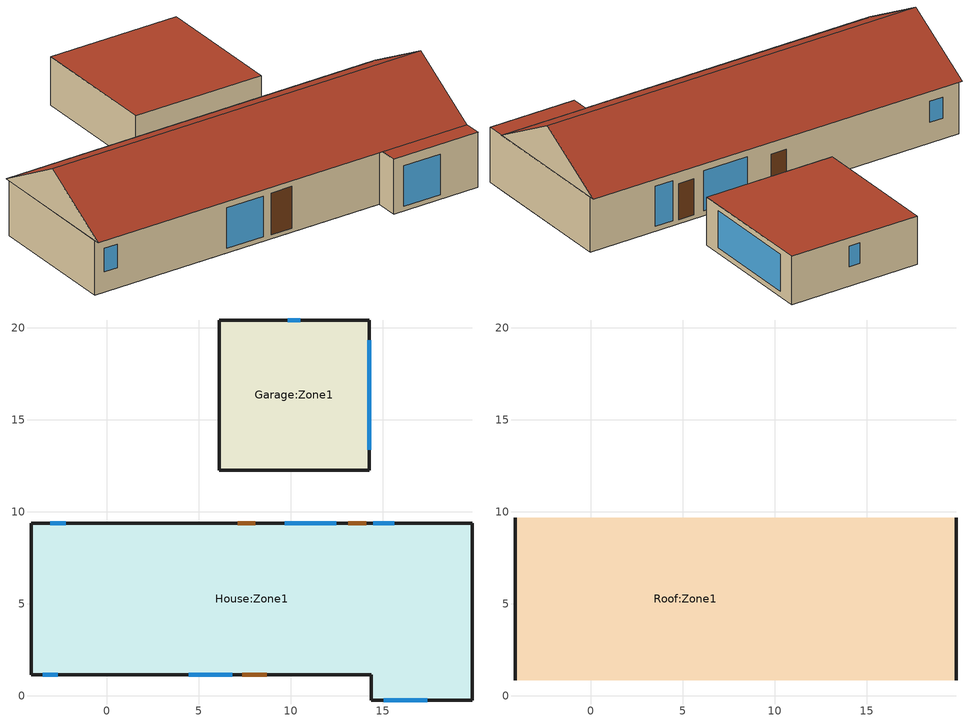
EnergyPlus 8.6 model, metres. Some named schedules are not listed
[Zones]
House:Zone1
 floor outside (Floors Mass Concrete with Pinned Boards R-10 (1.8) U-0.074 (0.42)): 19.87,-0.22 14.39,-0.22 14.39,1.15 19.87,1.15 z0.3; 19.87,1.15 -4.1,1.15 -4.1,9.37 19.87,9.38 z0.3
 wall outside (Brickwork single leaf construction with insulation & plaster): 19.87,-0.22 19.87,9.38 z0.3:3.66
 wall outside (Brickwork single leaf construction light plaster): 19.87,9.38 -4.1,9.37 -4.1,1.15 14.39,1.15 14.39,-0.22 19.87,-0.22 z0.3:3.66
 window x2 (1001): -2.22,9.37 -3.06,9.37 z1.56:2.86; -3.48,1.15 -2.65,1.15 z1.56:3.01; 4.47,1.15 6.83,1.15 z0.6:3.07
 window (1001): 12.49,9.38 9.67,9.38 / 15.63,9.38 14.49,9.38 z0.6:3.04; 15.06,-0.22 17.42,-0.22 z0.6:3.07
 door (Project external door): 14.11,9.38 13.14,9.38 / 8.09,9.38 7.11,9.38 z0.56:2.74; 7.36,1.15 8.7,1.15 z0.56:3.11
 roof outside (Copy of Roof Attic & Other Wood Joists R-38 (6.7) U-0.028 (0.16)): 14.39,-0.22 19.87,-0.22 19.87,0.85 14.39,0.85 z3.66
Garage:Zone1
 floor outside (Floors Wood-Joist 5.5 in. (140mm) R-13 (2.29) U-0.066 (0.38)): 14.26,12.27 6.11,12.27 6.11,20.43 14.26,20.43 z0.3
 wall outside (Copy of Brickwork single leaf construction with insulation & plaster): 14.26,12.27 14.26,20.43 6.11,20.43 6.11,12.27 14.26,12.27 z0.3:3.25
 window (1002): 14.26,13.38 14.26,19.32 z0.64:2.91; 10.53,20.43 9.84,20.43 z1.51:2.76
 roof outside (Copy of Roof Attic & Other Wood Joists R-38 (6.7) U-0.028 (0.16)): 6.11,12.27 14.26,12.27 14.26,20.43 6.11,20.43 z3.25
Roof:Zone1
 floor outside (External floor -): 19.87,9.38 -4.1,9.37 -4.1,9.67 19.87,9.68 z3.66; 14.39,0.85 -4.1,0.85 -4.1,1.15 14.39,1.15 z3.66
 floor to House:Zone1 (Copy of Roof Attic & Other Wood Joists R-38 (6.7) U-0.028 (0.16)_Rev): 14.39,1.15 -4.1,1.15 -4.1,9.37 14.39,9.38 z3.66; 19.87,0.85 14.39,0.85 14.39,9.38 19.87,9.38 z3.66
 wall outside (Copy of Brickwork single leaf construction with insulation & plaster): -4.1,9.67,3.66 -4.1,0.85,3.66 -4.1,5.26,6.2; 19.87,0.85,3.66 19.87,9.68,3.66 19.87,5.26,6.21
 roof outside (Pitched roof - Uninsulated - Medium weight (data modified when loaded to file)): 19.87,9.68,3.66 -4.1,9.67,3.66 -4.1,5.26,6.2 19.87,5.26,6.21; -4.1,0.85,3.66 19.87,0.85,3.66 19.87,5.26,6.21 -4.1,5.26,6.2
[Building]
Building: North Axis=0; Terrain=Suburbs; Loads Convergence Tolerance Value=0.04; Temperature Convergence Tolerance Value=0.4; Solar Distribution=FullExterior; Maximum Number of Warmup Days=25; Minimum Number of Warmup Days=6
[Site:Location]
Untitled (01-01:31-12)  (01-01:31-12): Latitude=37.57; Longitude=126.97; Time Zone=9; Elevation=86
[SizingPeriod:DesignDay] Day of Month=15; Humidity Condition Type=WetBulb; Barometric Pressure=100296.1; Wind Direction=0; Rain Indicator=No; Snow Indicator=No; Daylight Saving Time Indicator=No
Name | Month | Day Type | Maximum DryBulb Temperature | Daily DryBulb Temperature Range | Wetbulb or DewPoint at Maximum DryBulb | Wind Speed | Sky Clearness
Summer Design Day in Untitled (01-01:31-12) Jul | 7 | SummerDesignDay | 32 | 6.4 | 24.4 | 0 | 0.98
Winter Design Day in Untitled (01-01:31-12) | 1 | WinterDesignDay | -11.1 | 0 | -11.1 | 7.8 | 0
[Site:GroundTemperature:BuildingSurface]
18, 18, 18, 18, 18, 18, 18, 18, 18, 18, 18, 18
[Site:GroundTemperature:FCfactorMethod]
January Ground Temperature=-0.39; February Ground Temperature=1.91; March Ground Temperature=6.41; April Ground Temperature=10.66; May Ground Temperature=18.7; June Ground Temperature=22.94; July Ground Temperature=24.11; August Ground Temperature=21.96; September Ground Temperature=17; October Ground Temperature=10.81; November Ground Temperature=4.72; December Ground Temperature=0.7
[Site:GroundTemperature:Shallow]
14, 14, 14, 14, 14, 14, 14, 14, 14, 14, 14, 14
[Site:GroundTemperature:Deep]
14, 14, 14, 14, 14, 14, 14, 14, 14, 14, 14, 14
[Site:GroundReflectance]
0.2, 0.2, 0.2, 0.2, 0.2, 0.2, 0.2, 0.2, 0.2, 0.2, 0.2, 0.2
[Site:GroundReflectance:SnowModifier]
2, 2
[Material] Roughness=Rough; Thermal Absorptance=0.9
Name | Thickness | Conductivity | Density | Specific Heat | Solar Absorptance | Visible Absorptance
8 in. Concrete at R-0.0625/in (NW 145 lb/ft3 solid concrete)_0.2032 | 0.2032 | 2.3 | 2321.4 | 837.36 | 0.7 | 0.7
Pinned board R-10.4 InsulationExpanded polystyrene extruded (smooth skin)(roof)_0.0477 | 0.0477 | 0.026 | 35 | 4470 | 0.7 | 0.7
Board insulation (Glass fiber board)_0.1865 | 0.1865 | 0.036 | 160 | 840 | 0.7 | 0.7
Wooden battons_0.1016 | 0.1016 | 0.13 | 2800 | 896 | 0.78 | 0.78
0.625 in. gypsum board_0.0159 | 0.0159 | 0.16 | 640 | 1150 | 0.7 | 0.7
Brickwork Outer Leaf_0.22 | 0.22 | 0.84 | 1700 | 800 | 0.7 | 0.7
PUR Polyurethane Board  (Diffusion open)_0.025 | 0.025 | 0.028 | 35 | 1590 | 0.6 | 0.6
Perlite Plasterboard_0.01 | 0.01 | 0.18 | 800 | 837 | 0.5 | 0.5
Plaster (Lightweight)_0.013 | 0.013 | 0.16 | 600 | 1000 | 0.5 | 0.5
Painted Oak_0.035 | 0.035 | 0.19 | 700 | 2390 | 0.5 | 0.5
Clay Tile (roofing)_0.025 | 0.025 | 1 | 2000 | 800 | 0.7 | 0.7
Roofing Felt_0.005 | 0.005 | 0.19 | 960 | 837 | 0.8 | 0.8
External Rendering_0.025 | 0.025 | 0.5 | 1300 | 1000 | 0.7 | 0.7
MW Stone Wool (rolls)_0.1439 | 0.1439 | 0.04 | 30 | 840 | 0.6 | 0.6
R-13 batt Insulation Glass-fiber batts( Weightening factor 91% for Wood-Joist Floor)_0.0933 | 0.0933 | 0.0465 | 10 | 840 | 0.7 | 0.7
[Material:NoMass] Roughness=Rough; Thermal Absorptance=0.9; Solar Absorptance=0.7; Visible Absorptance=0.7
Name | Thermal Resistance
1_RVAL_3; 17_RVAL_3 | 0.216615
13_RVAL_2 | 0.15
17_RVAL_1 | 0.165543
[WindowMaterial:SimpleGlazingSystem]
Simple 1001: UFactor==$U_Factor; Solar Heat Gain Coefficient==$SHGC; Visible Transmittance==$Tvis
[WindowMaterial:Glazing]
3: Optical Data Type=SpectralAverage; Thickness=0.006; Solar Transmittance at Normal Incidence=0.775; Front Side Solar Reflectance at Normal Incidence=0.071; Back Side Solar Reflectance at Normal Incidence=0.071; Visible Transmittance at Normal Incidence=0.881; Front Side Visible Reflectance at Normal Incidence=0.08; Back Side Visible Reflectance at Normal Incidence=0.08; Infrared Transmittance at Normal Incidence=0; Front Side Infrared Hemispherical Emissivity=0.84; Back Side Infrared Hemispherical Emissivity=0.84; Conductivity=0.9; Dirt Correction Factor for Solar and Visible Transmittance=1
[Construction]
Floors Mass Concrete with Pinned Boards R-10 (1.8) U-0.074 (0.42): 8 in. Concrete at R-0.0625/in (NW 145 lb/ft3 solid concrete)_0.2032, Pinned board R-10.4 InsulationExpanded polystyrene extruded (smooth skin)(roof)_0.0477, 1_RVAL_3
Copy of Roof Attic & Other Wood Joists R-38 (6.7) U-0.028 (0.16): Board insulation (Glass fiber board)_0.1865, Wooden battons_0.1016, 0.625 in. gypsum board_0.0159
Copy of Roof Attic & Other Wood Joists R-38 (6.7) U-0.028 (0.16)_Rev: 0.625 in. gypsum board_0.0159, Wooden battons_0.1016, Board insulation (Glass fiber board)_0.1865
Brickwork single leaf construction with insulation & plaster; Copy of Brickwork single leaf construction with insulation & plaster: Brickwork Outer Leaf_0.22, PUR Polyurethane Board  (Diffusion open)_0.025, Perlite Plasterboard_0.01
Brickwork single leaf construction light plaster: Brickwork Outer Leaf_0.22, Plaster (Lightweight)_0.013
Project external door: Painted Oak_0.035
Pitched roof - Uninsulated - Medium weight (data modified when loaded to file): Clay Tile (roofing)_0.025, 13_RVAL_2, Roofing Felt_0.005
External floor -: External Rendering_0.025, MW Stone Wool (rolls)_0.1439
Floors Wood-Joist 5.5 in. (140mm) R-13 (2.29) U-0.066 (0.38): 17_RVAL_1, R-13 batt Insulation Glass-fiber batts( Weightening factor 91% for Wood-Joist Floor)_0.0933, 17_RVAL_3
1001: Simple 1001
1002: 3
[Zone] Type=1; Multiplier=1; Zone Inside Convection Algorithm=TARP
Name | Volume | Floor Area | Part of Total Floor Area
House:Zone1 | 586.4502 | 189.1714 | Yes
Roof:Zone1 | 170.4331 | 163.9422 | No
Garage:Zone1 | 162.4908 | 58.4216 | Yes
[People] Number of People Calculation Method=People; Fraction Radiant=0.3; Sensible Heat Fraction=AutoCalculate; Carbon Dioxide Generation Rate=3.82e-08; Enable ASHRAE 55 Comfort Warnings=No; Mean Radiant Temperature Calculation Type=ZoneAveraged; Work Efficiency Schedule=Work efficiency; Clothing Insulation Schedule=ClothingInsulationSchedule; Thermal Comfort Model 2 Type=AirVelocitySchedule
Name | Zone or ZoneList | Number of People Schedule | Number of People | Activity Level Schedule | Thermal Comfort Model 1 Type
People House:Zone1 | House:Zone1 | Dwell_DomCommonAreas_Occ | 3.71646 | Activity Schedule 26903 | Clothing Schedule 26903
People Roof:Zone1 | Roof:Zone1 | Off 24/7 | 0 | Activity Schedule 26928 | Clothing Schedule 26928
People Garage:Zone1 | Garage:Zone1 | Dwell_DomCommonAreas_Occ | 1.14775 | Activity Schedule 26955 | Clothing Schedule 26955
[Lights] Schedule=Dwell_DomCommonAreas_Light; Design Level Calculation Method=LightingLevel; Return Air Fraction=0; Fraction Radiant=0.42; Fraction Visible=0.18; Fraction Replaceable=1
Name | Zone or ZoneList | Lighting Level | EndUse Subcategory
House:Zone1 General lighting | House:Zone1 | 3783.428 | ELECTRIC EQUIPMENT#House:Zone1#GeneralLights
Garage:Zone1 General lighting | Garage:Zone1 | 1168.432 | ELECTRIC EQUIPMENT#Garage:Zone1#GeneralLights
[ElectricEquipment] Schedule=Dwell_DomCommonAreas_Equip; Design Level Calculation Method=EquipmentLevel; Fraction Latent=0; Fraction Radiant=0.2; Fraction Lost=0
Name | Zone or ZoneList | Design Level | EndUse Subcategory
House:Zone1 Equipment 1 | House:Zone1 | 408.6102 | ELECTRIC EQUIPMENT#House:Zone1#05
Garage:Zone1 Equipment 1 | Garage:Zone1 | 126.1907 | ELECTRIC EQUIPMENT#Garage:Zone1#05
[DesignSpecification:OutdoorAir]
House:Zone1: Outdoor Air Method=Sum; Outdoor Air Flow per Person=0.01; Outdoor Air Flow per Zone Floor Area=0; Outdoor Air Flow per Zone=0; Outdoor Air Flow Air Changes per Hour=0; Outdoor Air Flow Rate Fraction Schedule=On 24/7
[DesignSpecification:ZoneAirDistribution]
House:Zone1: Zone Air Distribution Effectiveness in Cooling Mode=1; Zone Air Distribution Effectiveness in Heating Mode=1
[Sizing:Zone]
House:Zone1: Zone Cooling Design Supply Air Temperature Input Method=SupplyAirTemperature; Zone Cooling Design Supply Air Temperature=12; Zone Cooling Design Supply Air Temperature Difference=0; Zone Heating Design Supply Air Temperature Input Method=SupplyAirTemperature; Zone Heating Design Supply Air Temperature=35; Zone Heating Design Supply Air Temperature Difference=0; Zone Cooling Design Supply Air Humidity Ratio=0.0077; Zone Heating Design Supply Air Humidity Ratio=0.0156; Design Specification Outdoor Air Object=House:Zone1; Zone Heating Sizing Factor=1.25; Zone Cooling Sizing Factor=1.15; Cooling Design Air Flow Method=DesignDay; Cooling Minimum Air Flow Fraction=0; Heating Design Air Flow Method=DesignDay; Design Specification Zone Air Distribution Object=House:Zone1
[ZoneControl:Thermostat]
House:Zone1 Thermostat: Zone or ZoneList=House:Zone1; Control Type Schedule=Zone Control Type Sched; Control 1=Dual Setpoint - Zone House:Zone1
[ThermostatSetpoint:DualSetpoint]
Dual Setpoint - Zone House:Zone1: Heating Setpoint Temperature Schedule=House:Zone1 Heating Setpoint Schedule; Cooling Setpoint Temperature Schedule=House:Zone1 Cooling SP Sch
[ZoneHVAC:IdealLoadsAirSystem]
House:Zone1 Ideal Loads Air: Maximum Heating Supply Air Temperature=35; Minimum Cooling Supply Air Temperature=12; Maximum Heating Supply Air Humidity Ratio=0.0156; Minimum Cooling Supply Air Humidity Ratio=0.0077; Heating Limit=LimitCapacity; Maximum Heating Air Flow Rate=Autosize; Maximum Sensible Heating Capacity=Autosize; Cooling Limit=LimitFlowRateAndCapacity; Maximum Cooling Air Flow Rate=Autosize; Maximum Total Cooling Capacity=Autosize; Heating Availability Schedule=House:Zone1 Heating Availability Sch; Cooling Availability Schedule=House:Zone1 Cooling Availability Sch; Dehumidification Control Type=None; Humidification Control Type=None; Design Specification Outdoor Air Object=House:Zone1; Outdoor Air Economizer Type=NoEconomizer; Heat Recovery Type=None
[Zone equipment]
House:Zone1: House:Zone1 Ideal Loads Air
[Schedule:Day:Hourly]
Summer Control Type Day Sch; Winter Control Type Day Sch: 4, 4, 4, 4, 4, 4, 4, 4, 4, 4, 4, 4, 4, 4, 4, 4, 4, 4, 4, 4, 4, 4, 4, 4
[Schedule:Week:Daily]
Summer Control Type Week Sch: Summer Control Type Day Sch, Summer Control Type Day Sch, Summer Control Type Day Sch, Summer Control Type Day Sch, Summer Control Type Day Sch, Summer Control Type Day Sch, Summer Control Type Day Sch, Summer Control Type Day Sch, Summer Control Type Day Sch, Summer Control Type Day Sch, Summer Control Type Day Sch, Summer Control Type Day Sch
Winter Control Type Week Sch: Winter Control Type Day Sch, Winter Control Type Day Sch, Winter Control Type Day Sch, Winter Control Type Day Sch, Winter Control Type Day Sch, Winter Control Type Day Sch, Winter Control Type Day Sch, Winter Control Type Day Sch, Winter Control Type Day Sch, Winter Control Type Day Sch, Winter Control Type Day Sch, Winter Control Type Day Sch
[Schedule:Year]
Zone Control Type Sched: Winter Control Type Week Sch, 1, 1, 3, 31, Summer Control Type Week Sch, 4, 1, 9, 30, Winter Control Type Week Sch, 10, 1, 12, 31
[Schedule:Compact]
Work efficiency; Off 24/7: Through: 12/31, For: AllDays, Until: 24:00, 0
AirVelocitySchedule: Through: 12/31, For: AllDays, Until: 24:00, 0.137
On 24/7: Through: 12/31, For: AllDays, Until: 24:00, 1
Dwell_DomCommonAreas_Occ: Through: 31 Dec, For: Weekdays SummerDesignDay, Until: 07:00, 0, Until: 08:00, 0.5, Until: 09:00, 1, Until: 10:00, 0.5, Until: 17:00, 0, Until: 18:00, 0.25, Until: 19:00, 0.5, Until: 20:00, 0.75, Until: 22:00, 1, Until: 23:00, 0.75, Until: 24:00, 0.25, For: Weekends, Until: 09:00, 0, Until: 21:00, 1, Until: 24:00, 0, For: Holidays, Until: 09:00, 0, Until: 21:00, 1, Until: 24:00, 0, For: WinterDesignDay AllOtherDays, Until: 24:00, 0
Dwell_DomCommonAreas_Light: Through: 31 Dec, For: Weekdays SummerDesignDay, Until: 07:00, 0, Until: 10:00, 1, Until: 17:00, 0, Until: 24:00, 1, For: Weekends, Until: 09:00, 0, Until: 21:00, 1, Until: 24:00, 0, For: Holidays, Until: 09:00, 0, Until: 21:00, 1, Until: 24:00, 0, For: WinterDesignDay AllOtherDays, Until: 24:00, 0
Dwell_DomCommonAreas_Equip: Through: 31 Dec, For: Weekdays SummerDesignDay, Until: 07:00, 0.0463, Until: 23:00, 1, Until: 24:00, 0.33241, For: Weekends, Until: 07:00, 0.0463, Until: 23:00, 1, Until: 24:00, 0.33241, For: Holidays, Until: 07:00, 0.0463, Until: 23:00, 1, Until: 24:00, 0.33241, For: WinterDesignDay AllOtherDays, Until: 24:00, 0
Activity Schedule 26903; Activity Schedule 26955: Through: 12/31, For: AllDays, Until: 24:00, 162
Clothing Schedule 26903; Clothing Schedule 26928; Clothing Schedule 26955: Through: 4/1, For: AllDays, Until: 24:00, 1, Through: 9/30, For: AllDays, Until: 24:00, .5, Through: 12/31, For: AllDays, Until: 24:00, 1
Activity Schedule 26928: Through: 12/31, For: AllDays, Until: 24:00, 117
House:Zone1 Heating Setpoint Schedule: Through: 31 Dec, For: Weekdays SummerDesignDay WinterDesignDay, Until: 05:00, 12, Until: 10:00, 20.28, Until: 15:00, 12, Until: 24:00, 20.28, For: Weekends, Until: 07:00, 12, Until: 21:00, 20.28, Until: 24:00, 12, For: Holidays, Until: 07:00, 12, Until: 21:00, 20.28, Until: 24:00, 12, For: AllOtherDays, Until: 24:00, -50
House:Zone1 Heating Availability Sch: Through: 31 Dec, For: Weekdays SummerDesignDay WinterDesignDay, Until: 05:00, 1, Until: 10:00, 1, Until: 15:00, 1, Until: 24:00, 1, For: Weekends, Until: 07:00, 1, Until: 21:00, 1, Until: 24:00, 1, For: Holidays, Until: 07:00, 1, Until: 21:00, 1, Until: 24:00, 1, For: AllOtherDays, Until: 24:00, 0
House:Zone1 Cooling SP Sch: Through: 31 Dec, For: Weekdays SummerDesignDay, Until: 07:00, 100, Until: 08:00, 28, Until: 09:00, 26.67, Until: 10:00, 28, Until: 17:00, 100, Until: 18:00, 28, Until: 19:00, 28, Until: 20:00, 26.67, Until: 22:00, 26.67, Until: 23:00, 26.67, Until: 24:00, 28, For: Weekends, Until: 09:00, 100, Until: 21:00, 26.67, Until: 24:00, 100, For: Holidays, Until: 09:00, 100, Until: 21:00, 26.67, Until: 24:00, 100, For: WinterDesignDay AllOtherDays, Until: 24:00, 100
House:Zone1 Cooling Availability Sch: Through: 31 Dec, For: Weekdays SummerDesignDay, Until: 07:00, 0, Until: 08:00, 1, Until: 09:00, 1, Until: 10:00, 1, Until: 17:00, 0, Until: 18:00, 1, Until: 19:00, 1, Until: 20:00, 1, Until: 22:00, 1, Until: 23:00, 1, Until: 24:00, 1, For: Weekends, Until: 09:00, 0, Until: 21:00, 1, Until: 24:00, 0, For: Holidays, Until: 09:00, 0, Until: 21:00, 1, Until: 24:00, 0, For: WinterDesignDay AllOtherDays, Until: 24:00, 0
[AirflowNetwork:SimulationControl]
VENT: AirflowNetwork Control=MultizoneWithoutDistribution; Wind Pressure Coefficient Type=Input; AirflowNetwork Wind Pressure Coefficient Array=Cp Data; Height Selection for Local Wind Speed Calculation=OpeningHeight; Building Type=LowRise; Maximum Number of Iterations=1000; Initialization Type=ZeroNodePressures; Relative Airflow Convergence Tolerance=0.0001; Absolute Airflow Convergence Tolerance=1.00018e-06; Convergence Acceleration Limit=-0.5; Azimuth Angle of Long Axis of Building=0; Ratio of Building Width Along Short Axis to Width Along Long Axis=1
[AirflowNetwork:MultiZone:Zone] Ventilation Control Mode=Temperature; Ventilation Control Zone Temperature Setpoint Schedule=20002; Venting Availability Schedule=20001
House:Zone1; Roof:Zone1; Garage:Zone1
[AirflowNetwork:MultiZone:Surface] WindowDoor Opening Factor or Crack Factor=1
Name | Leakage Component | Ventilation Control Mode | Venting Availability Schedule
House:Zone1_ExtFloor_0_0_0 | House:Zone1_ExtFloor_0_0_0
House:Zone1_ExtFloor_0_0_1 | House:Zone1_ExtFloor_0_0_1
House:Zone1_Ceiling_1_0_0 | House:Zone1_Ceiling_1_0_0
House:Zone1_Ceiling_1_0_1 | House:Zone1_Ceiling_1_0_1
House:Zone1_Roof_1_1_0 | House:Zone1_Roof_1_1_0
House:Zone1_Wall_2_0_0 | House:Zone1_Wall_2_0_0
House:Zone1_Wall_3_0_0 | House:Zone1_Wall_3_0_0
House:Zone1_Wall_3_0_0_0_0_0_Door | House:Zone1_Wall_3_0_0_0_0_0_Door | Constant | Office_OpenOff_Occ
House:Zone1_Wall_3_0_0_1_0_1_Door | House:Zone1_Wall_3_0_0_1_0_1_Door | Constant | Office_OpenOff_Occ
House:Zone1_Wall_3_0_0_2_0_2_Win | House:Zone1_Wall_3_0_0_2_0_2_Win | NoVent
House:Zone1_Wall_3_0_0_4_0_4_Win | House:Zone1_Wall_3_0_0_4_0_4_Win | NoVent
House:Zone1_Wall_3_0_0_5_0_5_Win | House:Zone1_Wall_3_0_0_5_0_5_Win | NoVent
House:Zone1_Wall_4_0_0 | House:Zone1_Wall_4_0_0
House:Zone1_Wall_5_0_0 | House:Zone1_Wall_5_0_0
House:Zone1_Wall_5_0_0_0_0_0_Door | House:Zone1_Wall_5_0_0_0_0_0_Door | Constant | Office_OpenOff_Occ
House:Zone1_Wall_5_0_0_1_0_1_Win | House:Zone1_Wall_5_0_0_1_0_1_Win | NoVent
House:Zone1_Wall_5_0_0_3_0_3_Win | House:Zone1_Wall_5_0_0_3_0_3_Win | NoVent
House:Zone1_Wall_6_0_0 | House:Zone1_Wall_6_0_0
House:Zone1_Wall_7_0_0 | House:Zone1_Wall_7_0_0
House:Zone1_Wall_7_0_0_0_0_0_Win | House:Zone1_Wall_7_0_0_0_0_0_Win | NoVent
Roof:Zone1_Wall_0_0_0 | Roof:Zone1_Wall_0_0_0
Roof:Zone1_Roof_1_0_0 | Roof:Zone1_Roof_1_0_0
Roof:Zone1_ExtFloor_2_1_0 | Roof:Zone1_ExtFloor_2_1_0
Roof:Zone1_ExtFloor_2_1_1 | Roof:Zone1_ExtFloor_2_1_1
Roof:Zone1_Roof_3_0_0 | Roof:Zone1_Roof_3_0_0
Roof:Zone1_Wall_4_0_0 | Roof:Zone1_Wall_4_0_0
Garage:Zone1_ExtFloor_0_0_0 | Garage:Zone1_ExtFloor_0_0_0
Garage:Zone1_Roof_1_0_0 | Garage:Zone1_Roof_1_0_0
Garage:Zone1_Wall_2_0_0 | Garage:Zone1_Wall_2_0_0
Garage:Zone1_Wall_2_0_0_0_0_0_Win | Garage:Zone1_Wall_2_0_0_0_0_0_Win | NoVent
Garage:Zone1_Wall_3_0_0 | Garage:Zone1_Wall_3_0_0
Garage:Zone1_Wall_3_0_0_0_0_0_Win | Garage:Zone1_Wall_3_0_0_0_0_0_Win | NoVent
Garage:Zone1_Wall_4_0_0 | Garage:Zone1_Wall_4_0_0
Garage:Zone1_Wall_5_0_0 | Garage:Zone1_Wall_5_0_0
[AirflowNetwork:MultiZone:ReferenceCrackConditions]
Reference Crack Conditions: Reference Temperature=20; Reference Barometric Pressure=101320; Reference Humidity Ratio=0.005
[AirflowNetwork:MultiZone:Surface:Crack] Reference Crack Conditions=Reference Crack Conditions
Name | Air Mass Flow Coefficient at Reference Conditions | Air Mass Flow Exponent
DefaultCrack | 1e-11 | 0.66
House:Zone1_ExtFloor_0_0_0 | 0.0052676 | 1
House:Zone1_ExtFloor_0_0_1 | 0.138094 | 1
House:Zone1_Ceiling_1_0_0 | 0.136916 | 0.7
House:Zone1_Ceiling_1_0_1 | 0.0421085 | 0.7
House:Zone1_Roof_1_1_0 | 0.0005886 | 0.7
House:Zone1_Wall_2_0_0 | 0.0032191 | 0.7
House:Zone1_Wall_3_0_0 | 0.0064319 | 0.7
House:Zone1_Wall_4_0_0 | 0.0027579 | 0.7
House:Zone1_Wall_5_0_0 | 0.0044508 | 0.7
House:Zone1_Wall_6_0_0 | 0.0004599 | 0.7
House:Zone1_Wall_7_0_0 | 0.0012566 | 0.7
Roof:Zone1_Wall_0_0_0 | 0.0044947 | 0.7
Roof:Zone1_Roof_1_0_0 | 0.0244332 | 0.7
Roof:Zone1_ExtFloor_2_1_0 | 0.0050135 | 1
Roof:Zone1_ExtFloor_2_1_1 | 0.0038663 | 1
Roof:Zone1_Roof_3_0_0 | 0.024434 | 0.7
Roof:Zone1_Wall_4_0_0 | 0.0044982 | 0.7
Garage:Zone1_ExtFloor_0_0_0 | 0.0465346 | 1
Garage:Zone1_Roof_1_0_0 | 0.0066478 | 0.7
Garage:Zone1_Wall_2_0_0 | 0.0010599 | 0.7
Garage:Zone1_Wall_3_0_0 | 0.0023194 | 0.7
Garage:Zone1_Wall_4_0_0; Garage:Zone1_Wall_5_0_0 | 0.0024049 | 0.7
[AirflowNetwork:MultiZone:Component:DetailedOpening] Air Mass Flow Exponent When Opening is Closed=0.65; Type of Rectanguler Large Vertical Opening LVO=NonPivoted; Extra Crack Length or Height of Pivoting Axis=0; Number of Sets of Opening Factor Data=2; Opening Factor 1=0; Discharge Coefficient for Opening Factor 1=0.65; Width Factor for Opening Factor 1=0; Start Height Factor for Opening Factor 1=0; Opening Factor 2=1; Discharge Coefficient for Opening Factor 2=0.65; Height Factor for Opening Factor 2=1; Start Height Factor for Opening Factor 2=0; Opening Factor 3=0; Discharge Coefficient for Opening Factor 3=0; Width Factor for Opening Factor 3=0; Height Factor for Opening Factor 3=0; Start Height Factor for Opening Factor 3=0; Opening Factor 4=0; Discharge Coefficient for Opening Factor 4=0; Width Factor for Opening Factor 4=0; Height Factor for Opening Factor 4=0; Start Height Factor for Opening Factor 4=0
Name | Air Mass Flow Coefficient When Opening is Closed | Height Factor for Opening Factor 1 | Width Factor for Opening Factor 2
House:Zone1_Wall_3_0_0_0_0_0_Door; House:Zone1_Wall_3_0_0_1_0_1_Door; House:Zone1_Wall_5_0_0_0_0_0_Door | 0.0014 | 1 | 0.025
House:Zone1_Wall_3_0_0_2_0_2_Win; House:Zone1_Wall_3_0_0_4_0_4_Win; House:Zone1_Wall_3_0_0_5_0_5_Win; House:Zone1_Wall_5_0_0_1_0_1_Win; House:Zone1_Wall_5_0_0_3_0_3_Win; House:Zone1_Wall_7_0_0_0_0_0_Win; Garage:Zone1_Wall_2_0_0_0_0_0_Win; Garage:Zone1_Wall_3_0_0_0_0_0_Win | 0.00014 | 0 | 1e-08
[AirflowNetwork:MultiZone:ExternalNode]
Name | External Node Height | Wind Pressure Coefficient Values Object
House:Zone1_ExtFloor_0_0_0 | 0.41 | House:Zone1_ExtFloor_0_0_0
House:Zone1_ExtFloor_0_0_1 | 0.41 | House:Zone1_ExtFloor_0_0_1
House:Zone1_Roof_1_1_0 | 4.88 | House:Zone1_Roof_1_1_0
House:Zone1_Wall_2_0_0 | 2.64 | House:Zone1_Wall_2_0_0
House:Zone1_Wall_3_0_0 | 2.64 | House:Zone1_Wall_3_0_0
House:Zone1_Wall_3_0_0_0_0_0_Door | 2.2 | House:Zone1_Wall_3_0_0_0_0_0_Door
House:Zone1_Wall_3_0_0_1_0_1_Door | 2.2 | House:Zone1_Wall_3_0_0_1_0_1_Door
House:Zone1_Wall_3_0_0_2_0_2_Win | 2.95 | House:Zone1_Wall_3_0_0_2_0_2_Win
House:Zone1_Wall_3_0_0_4_0_4_Win | 2.42 | House:Zone1_Wall_3_0_0_4_0_4_Win
House:Zone1_Wall_3_0_0_5_0_5_Win | 2.42 | House:Zone1_Wall_3_0_0_5_0_5_Win
House:Zone1_Wall_4_0_0 | 2.64 | House:Zone1_Wall_4_0_0
House:Zone1_Wall_5_0_0 | 2.64 | House:Zone1_Wall_5_0_0
House:Zone1_Wall_5_0_0_0_0_0_Door | 2.44 | House:Zone1_Wall_5_0_0_0_0_0_Door
House:Zone1_Wall_5_0_0_1_0_1_Win | 3.05 | House:Zone1_Wall_5_0_0_1_0_1_Win
House:Zone1_Wall_5_0_0_3_0_3_Win | 2.44 | House:Zone1_Wall_5_0_0_3_0_3_Win
House:Zone1_Wall_6_0_0 | 2.64 | House:Zone1_Wall_6_0_0
House:Zone1_Wall_7_0_0 | 2.64 | House:Zone1_Wall_7_0_0
House:Zone1_Wall_7_0_0_0_0_0_Win | 2.44 | House:Zone1_Wall_7_0_0_0_0_0_Win
Roof:Zone1_Wall_0_0_0 | 6.76 | Roof:Zone1_Wall_0_0_0
Roof:Zone1_Roof_1_0_0 | 6.58 | Roof:Zone1_Roof_1_0_0
Roof:Zone1_ExtFloor_2_1_0 | 4.88 | Roof:Zone1_ExtFloor_2_1_0
Roof:Zone1_ExtFloor_2_1_1 | 4.88 | Roof:Zone1_ExtFloor_2_1_1
Roof:Zone1_Roof_3_0_0 | 6.58 | Roof:Zone1_Roof_3_0_0
Roof:Zone1_Wall_4_0_0 | 6.76 | Roof:Zone1_Wall_4_0_0
Garage:Zone1_ExtFloor_0_0_0 | 0.41 | Garage:Zone1_ExtFloor_0_0_0
Garage:Zone1_Roof_1_0_0 | 4.34 | Garage:Zone1_Roof_1_0_0
Garage:Zone1_Wall_2_0_0 | 2.37 | Garage:Zone1_Wall_2_0_0
Garage:Zone1_Wall_2_0_0_0_0_0_Win | 2.37 | Garage:Zone1_Wall_2_0_0_0_0_0_Win
Garage:Zone1_Wall_3_0_0 | 2.37 | Garage:Zone1_Wall_3_0_0
Garage:Zone1_Wall_3_0_0_0_0_0_Win | 2.84 | Garage:Zone1_Wall_3_0_0_0_0_0_Win
Garage:Zone1_Wall_4_0_0 | 2.37 | Garage:Zone1_Wall_4_0_0
Garage:Zone1_Wall_5_0_0 | 2.37 | Garage:Zone1_Wall_5_0_0
[AirflowNetwork:MultiZone:WindPressureCoefficientArray]
Cp Data: Wind Direction 1=0; Wind Direction 2=45; Wind Direction 3=90; Wind Direction 4=135; Wind Direction 5=180; Wind Direction 6=225; Wind Direction 7=270; Wind Direction 8=315
[AirflowNetwork:MultiZone:WindPressureCoefficientValues] AirflowNetworkMultiZoneWindPressureCoefficientArray=Cp Data
Name | Wind Pressure Coefficient Value 1 | Wind Pressure Coefficient Value 2 | Wind Pressure Coefficient Value 3 | Wind Pressure Coefficient Value 4 | Wind Pressure Coefficient Value 5 | Wind Pressure Coefficient Value 6 | Wind Pressure Coefficient Value 7 | Wind Pressure Coefficient Value 8
House:Zone1_ExtFloor_0_0_0; House:Zone1_ExtFloor_0_0_1; Garage:Zone1_ExtFloor_0_0_0 | 0.3 | -0.5 | -0.6 | -0.5 | -0.5 | -0.5 | -0.6 | -0.5
House:Zone1_Roof_1_1_0; Roof:Zone1_ExtFloor_2_1_0; Roof:Zone1_ExtFloor_2_1_1; Garage:Zone1_Roof_1_0_0 | -0.6 | -0.5 | -0.4 | -0.5 | -0.6 | -0.5 | -0.4 | -0.5
House:Zone1_Wall_2_0_0; Roof:Zone1_Wall_4_0_0; Garage:Zone1_Wall_2_0_0; Garage:Zone1_Wall_2_0_0_0_0_0_Win | -0.3 | 0.1 | 0.4 | 0.1 | -0.3 | -0.35 | -0.2 | -0.35
House:Zone1_Wall_3_0_0; House:Zone1_Wall_3_0_0_0_0_0_Door; House:Zone1_Wall_3_0_0_1_0_1_Door; House:Zone1_Wall_3_0_0_2_0_2_Win; House:Zone1_Wall_3_0_0_4_0_4_Win; House:Zone1_Wall_3_0_0_5_0_5_Win | 0.3999 | 0.0999 | -0.3 | -0.35 | -0.2 | -0.35 | -0.2999 | 0.1001
House:Zone1_Wall_4_0_0; House:Zone1_Wall_6_0_0; Roof:Zone1_Wall_0_0_0; Garage:Zone1_Wall_4_0_0 | -0.3 | -0.35 | -0.2 | -0.35 | -0.3 | 0.1 | 0.4 | 0.1
House:Zone1_Wall_5_0_0; House:Zone1_Wall_5_0_0_0_0_0_Door; House:Zone1_Wall_5_0_0_1_0_1_Win; House:Zone1_Wall_5_0_0_3_0_3_Win; House:Zone1_Wall_7_0_0; House:Zone1_Wall_7_0_0_0_0_0_Win; Garage:Zone1_Wall_5_0_0 | -0.2 | -0.35 | -0.3 | 0.1 | 0.4 | 0.1 | -0.3 | -0.35
Roof:Zone1_Roof_1_0_0 | 0.2998 | -0.5 | -0.6 | -0.5 | -0.5 | -0.5 | -0.6 | -0.4998
Roof:Zone1_Roof_3_0_0 | -0.5 | -0.5 | -0.6 | -0.5 | 0.3 | -0.5 | -0.6 | -0.5
Garage:Zone1_Wall_3_0_0; Garage:Zone1_Wall_3_0_0_0_0_0_Win | 0.4 | 0.1 | -0.3 | -0.35 | -0.2 | -0.35 | -0.3 | 0.1
